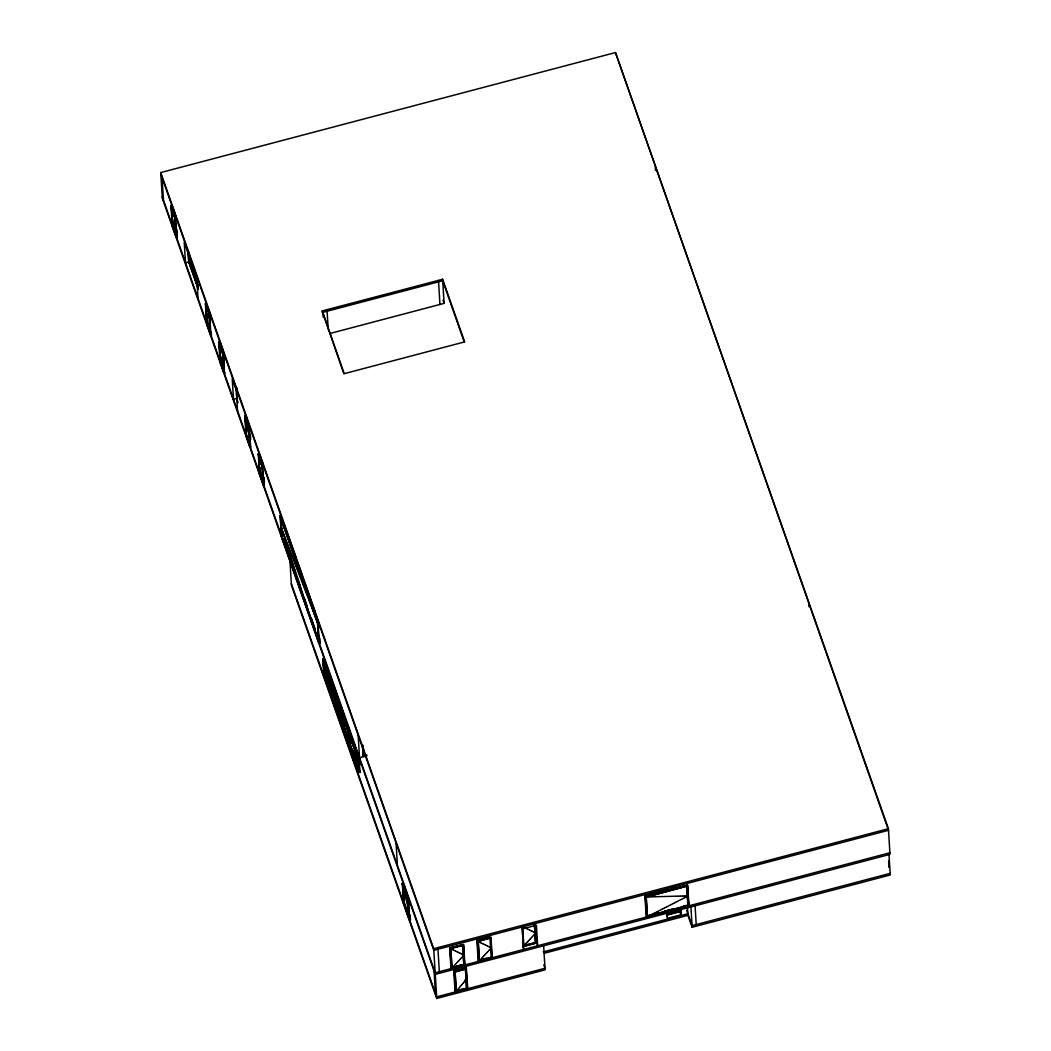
<?xml version="1.0" encoding="UTF-8"?>
<svg xmlns="http://www.w3.org/2000/svg" width="1051" height="1051" viewBox="0 0 1051 1051"><rect width="100%" height="100%" fill="white"/><g stroke="black" fill="none" stroke-linecap="round" stroke-linejoin="round"><path stroke-width="1.5" d="M464.621 980.609L466.657 978.205M466.697 988.465L455.674 991.96L455.451 991.185L466.605 988.229L465.422 968.904M456.62 990.843L457.198 990.16M457.566 989.727L458.157 989.044M458.512 988.61L459.103 987.927M459.471 987.493L460.049 986.81M460.417 986.377L460.995 985.693M461.363 985.26L461.954 984.577M462.309 984.143L462.9 983.447M463.268 983.027L463.846 982.33M464.214 981.91L464.792 981.214M465.159 980.78L465.751 980.097M466.105 979.663L466.854 978.783L466.027 978.323M452.455 967.524L453.086 966.841M453.48 966.408L454.111 965.738M454.505 965.304L455.136 964.621M455.53 964.201L456.173 963.517M456.568 963.097L457.198 962.414M457.592 961.98L458.223 961.297M458.617 960.877L459.248 960.194M459.642 959.773L460.285 959.09M460.68 958.657L461.31 957.973M461.704 957.553L462.335 956.87M462.729 956.449L464.003 955.083L462.611 954.426M491.198 957.54L478.783 961.402L478.56 960.627L491.106 957.303M479.808 960.299L480.438 959.616M480.832 959.195L481.476 958.512M481.87 958.078L482.501 957.408M482.895 956.975L483.526 956.292M483.92 955.871L484.55 955.188M484.945 954.768L485.588 954.085M485.982 953.651L486.613 952.968M487.007 952.548L487.638 951.864M488.032 951.444L488.662 950.761M489.07 950.327L489.7 949.657M490.094 949.224L491.356 947.857L489.963 947.201M522.636 927.81L523.871 945.939L523.201 946.517L522.978 945.742L536.444 942.274L537.665 945.742L536.404 925.235L522.518 928.9L523.779 949.408L522.964 947.096M524.226 945.414L524.856 944.731M525.25 944.31L525.881 943.627M526.288 943.194L526.919 942.511M527.313 942.09L527.944 941.407M528.338 940.987L528.968 940.303M529.362 939.87L530.006 939.2M530.4 938.766L531.031 938.083M531.425 937.663L532.056 936.98M532.45 936.559L533.08 935.876M533.474 935.443L534.118 934.759M534.512 934.339L535.774 932.973L534.381 932.316M647.758 916.551L646.746 917.076L646.536 916.288M648.388 916.236L649.4 915.71M650.03 915.395L651.029 914.882M651.659 914.554L652.671 914.042M653.302 913.713L654.313 913.201M654.944 912.885L655.955 912.36M656.586 912.045L657.598 911.532M658.215 911.204L659.227 910.692M659.857 910.363L660.869 909.851M661.499 909.535L662.511 909.01M663.142 908.695L664.153 908.182M664.771 907.854L665.782 907.341M666.413 907.013L667.424 906.501M668.055 906.185L669.067 905.66M669.697 905.345L670.709 904.819M671.339 904.504L672.338 903.991M672.968 903.663L673.98 903.151M674.611 902.822L675.622 902.31M676.253 901.994L677.264 901.469M677.895 901.154L678.893 900.641M679.524 900.313L680.536 899.801M681.166 899.472L682.178 898.96M682.808 898.644L683.82 898.119M684.451 897.804L685.449 897.291M686.08 896.963L688.103 895.925L686.027 895.977M160.75 172.574L615.479 52.55L888.423 828.7L889.987 854.358L435.272 974.382L162.327 198.232L160.75 172.574L433.695 948.725L436.743 998.45L545.101 969.85L543.63 945.782M176.844 236.961L176.148 237.132L172.285 226.149L171.05 206.022L171.747 205.838L175.622 217.031M171.97 206.811L171.274 206.994L174.742 216.834L176.148 237.132L174.939 216.769M174.742 216.834L175.425 216.651M172.114 218.201L171.668 216.086L175.872 216.651M175.281 217.123L176.042 216.834L172.482 206.705M172.535 225.965L173.231 225.781M172.285 226.149L172.968 225.965M175.924 236.16L176.607 235.976M177.304 237.355L176.607 237.539L175.346 217.018L171.287 205.444L172.456 226.333L173.152 226.149L176.2 234.977M189.035 261.752L192.07 269.792M189.653 261.673L185.475 262.763L184.227 242.256L196.747 277.845L197.995 298.366M189.824 261.857L188.878 262.224L188.182 250.939M207.507 323.839L206.811 324.023L205.405 303.713L206.101 303.529L209.635 314.814M206.324 304.501L205.628 304.685L209.096 314.525L210.502 334.835L211.172 334.257M209.096 314.525L210.226 314.341M206.469 315.891L206.022 313.776L210.397 314.525L210.699 319.478M206.889 323.655L207.586 323.472M207.336 323.655L206.64 323.839L210.502 334.835L209.294 314.472M210.279 333.863L210.975 333.679L209.977 330.868M343.795 373.722L322.184 310.925L442.642 279.29M322.276 312.502L442.694 280.722L464.214 341.93M224.73 373.131L224.034 373.315L220.171 362.332L218.936 342.206L219.633 342.022L223.495 353.018L219.554 352.269L220.001 354.384M221.038 362.332L220.355 362.516L219.173 343.178L219.856 342.994M222.838 352.952L224.034 373.315L222.628 353.005L223.324 352.834M223.508 353.215L219.173 341.628L220.552 362.45M220.171 362.332L221.301 362.148M330.053 333.469L444.113 303.358L442.589 279.146L464.66 341.89L344.242 373.67L322.184 310.925M223.81 372.343L224.507 372.159M237.657 398.184L233.493 399.288L232.232 378.767L236.304 390.341M249.126 427.126L245.592 415.854L244.896 416.038L246.131 436.152L249.993 447.148L250.69 446.964L248.272 440.093M245.829 416.827L245.133 417.011L248.588 426.837L249.77 446.176L250.466 445.992M248.588 426.837L249.718 426.653M249.902 426.837L248.772 427.021L244.896 416.038L245.133 417.089M247.261 435.968L246.131 436.152L249.389 437.085L248.929 434.969M247.011 436.152L246.315 436.336L245.133 415.46L249.205 427.021L250.466 447.542M250.335 446.859L250.466 443.351M260.372 474.159L259.676 474.343L258.27 454.032L258.953 453.848M259.19 454.82L258.493 455.004L261.949 464.844L263.131 484.169L263.367 485.142L264.037 484.761M261.949 464.844L262.645 464.66M259.334 466.21L258.874 464.095L263.078 464.66M262.487 465.133L263.262 464.844L259.702 454.715M260.451 473.791L259.492 474.159L263.367 485.142L262.159 464.778M263.131 484.169L263.827 483.985M264.51 485.365L263.827 485.536L262.435 464.713M281.996 535.8L281.484 536.365L280.078 516.054L280.775 515.883M280.998 516.856L280.302 517.039L317.494 622.783L318.913 643.094L319.596 642.91L319.281 637.681M281.563 535.997L282.259 535.813M282.01 535.997L281.313 536.181L318.913 643.094L318.584 642.095M317.494 622.783L318.19 622.599M317.363 622.139L317.678 622.967L318.624 622.599M318.676 642.122L319.373 641.938M320.056 643.304L319.373 643.488L317.98 622.665M360.046 771.96L359.363 772.143L323.59 670.446L322.893 659.003L323.59 658.819L359.363 760.714M323.813 659.792L323.117 659.975L358.483 760.517L359.127 771.171L359.823 770.987M323.59 670.446L324.286 670.262M359.127 771.171L323.774 670.63L324.47 670.446M363.383 748.299L363.909 755.997L363.212 756.181L366.825 754.999M366.865 755.787L359.534 757.718L358.168 735.227M358.483 760.517L359.166 760.333M358.338 759.834L358.654 760.701L359.613 760.333L345.595 720.5M359.022 760.806L359.784 760.517L360.007 764.064M402.993 883.326L402.31 883.51L403.755 903.899M409.732 918.784L409.049 918.968L403.715 903.821L402.533 884.482L403.229 884.298M409.049 918.968L407.867 899.63L408.55 899.446M408.997 899.459L408.038 899.814L402.31 883.51L402.572 884.614M408.405 899.919L409.167 899.643L409.378 903.072M403.873 903.348L409.443 918.272M403.531 903.637L404.661 903.453L407.184 910.6M403.715 903.821L404.412 903.637M433.695 948.725L888.423 828.7M484.603 938.267L489.227 937.045M648.02 895.137L652.75 893.889M655.916 893.048L660.659 891.8M663.812 890.972L668.554 889.711M671.72 888.883L676.463 887.635M450.091 948.212L463.281 944.731L464.516 964.857L451.326 968.339L449.986 947.923L463.386 945.02L464.608 965.146L451.418 968.628L451.457 967.472M477.351 940.698L490.738 937.794L477.351 940.698L478.783 961.402L491.973 957.921L490.646 937.505L477.443 940.987M645.314 896.372L687.288 885.284L688.72 905.988L646.746 917.076L645.314 896.372L646.562 896.923M450.761 967.656L450.984 968.628L449.736 948.107L463.622 944.442L464.87 964.963M645.419 896.661L687.393 885.573M463.386 945.02L450.196 948.501L451.418 968.628L463.833 964.765L462.571 945.191M645.524 896.95L687.499 885.862M462.65 945.427L450.853 948.541L451.891 967.472M478.205 941.315L490.016 938.201M646.181 896.989L686.763 886.269M462.506 945.02L450.708 948.133M479.243 960.246L478.271 941.499L489.871 937.794M658.136 913.03L647.416 916.498L646.234 897.16L686.618 885.862M523.805 945.769L535.616 942.655M523.096 946.228L536.286 942.747M522.767 946.517L536.654 942.852L535.603 925.76M535.287 924.919L536.391 943.036L523.201 946.517L522.872 941.289M456.134 966.237L462.387 964.582M480.373 959.839L486.626 958.184M648.362 915.5L657.887 912.977M664.245 911.309L673.77 908.787M683.295 906.277L688.063 905.016M456.318 966.303L463.898 964.936L462.716 945.598M664.39 911.375L673.757 908.905M683.124 906.435L688.011 905.778L686.828 886.44M463.754 964.529L451.943 967.643L450.761 948.304M647.271 916.091L687.866 905.371M478.678 961.113L491.251 957.711L489.924 937.978M646.641 916.774L688.628 905.699L687.288 885.284M889.895 852.768L435.18 972.806L162.235 196.642M461.586 968.812L466.473 968.142L453.769 970.874L455.03 991.382M667.674 914.475L678.473 911.624M454.229 971.269L466.237 968.72L454.229 971.269L455.674 991.96L467.472 988.846L466.145 968.431L454.334 971.558M666.676 915.25L679.787 911.782L676.765 910.744M455.096 971.873L465.514 969.127L466.552 988.058M456.134 990.804L455.162 972.057L465.37 968.72M666.597 916.209L666.846 915.198M666.978 912.334L667.346 918.351L681.232 914.685L679.629 911.322L680.483 912.544L680.286 909.299M543.275 951.904L687.866 913.739M544.418 953.204L687.958 915.316L687.472 907.315M890.144 873.368L692.057 925.655L686.631 910.232M687.958 915.316L692.149 927.245L890.25 874.957L888.962 854.095M463.636 988.715L455.806 991.093M455.569 991.671L467.367 988.557M544.996 968.273L436.651 996.873L291.35 583.699M647.206 896.91L648.244 896.884M648.887 896.871L649.938 896.845M650.582 896.818L651.62 896.805M652.264 896.779L653.302 896.766M653.958 896.739L654.996 896.713M655.64 896.7L656.678 896.674M657.335 896.661L658.373 896.634M659.016 896.621L660.054 896.595M660.711 896.582L661.749 896.556M662.393 896.542L663.431 896.516M664.087 896.503L665.125 896.477M665.769 896.464L666.807 896.437M667.464 896.424L668.502 896.398M669.145 896.385L670.183 896.358M670.84 896.345L671.878 896.319M672.522 896.306L673.56 896.28M674.203 896.267L675.241 896.24M675.898 896.214L676.936 896.201M677.58 896.175L678.618 896.148M679.274 896.135L680.312 896.109M680.956 896.096L681.994 896.069M682.651 896.056L683.689 896.03M684.332 896.017L685.37 895.991M237.552 410.862L236.094 388.489L236.948 388.739M524.226 927.468L524.922 927.81M525.355 928.007L526.052 928.335M526.485 928.545L527.182 928.874M527.615 929.084L528.311 929.412M528.745 929.623L529.441 929.951M529.875 930.161L530.558 930.49M531.005 930.7L531.688 931.028M532.121 931.239L532.818 931.567M533.251 931.777L533.947 932.106M477.548 941.276L478.244 941.617M478.678 941.814L479.374 942.156M479.808 942.353L480.504 942.694M480.938 942.892L481.634 943.233M482.067 943.43L482.764 943.759M483.197 943.969L483.894 944.297M484.327 944.507L485.023 944.836M485.457 945.046L486.153 945.375M486.587 945.585L487.27 945.913M487.717 946.123L488.4 946.452M488.833 946.662L489.53 946.99M450.892 948.83L449.986 947.923M451.326 949.04L452.009 949.368M452.442 949.578L453.139 949.907M453.572 950.117L454.268 950.446M454.702 950.656L455.398 950.984M455.832 951.194L456.528 951.523M456.962 951.733L457.658 952.061M458.091 952.272L458.788 952.6M459.221 952.81L459.918 953.139M460.351 953.349L461.047 953.677M461.481 953.888L462.177 954.216M408.445 909.614L408.392 908.773M198.337 289.445L188.694 262.041L188.076 251.977L188.668 253.212M317.218 619.762L318.689 628.012M281.077 527.129L280.696 526.117L281.09 527.339M281.274 527.641L281.589 528.469M281.786 528.995L282.102 529.822M282.312 530.348L282.627 531.175M282.824 531.701L283.139 532.529M283.336 533.041L283.652 533.882M283.849 534.394L284.164 535.222M284.374 535.747L284.69 536.575M284.887 537.1L285.202 537.928M285.399 538.44L285.714 539.281M285.911 539.794L286.227 540.621M286.424 541.147L286.752 541.974M286.949 542.5L287.265 543.328M287.462 543.84L287.777 544.681M287.974 545.193L288.289 546.021M288.486 546.546L288.815 547.374M289.012 547.899L289.327 548.727M289.524 549.239L289.84 550.08M290.037 550.593L290.352 551.42M290.549 551.946L290.877 552.773M291.074 553.299L291.39 554.127M291.587 554.639L291.902 555.48M292.099 555.992L292.414 556.82M292.612 557.345L292.927 558.173M293.137 558.698L293.452 559.526M293.649 560.038L293.965 560.879M294.162 561.392L294.477 562.219M294.674 562.745L294.989 563.572M295.186 564.098L295.515 564.926M295.712 565.438L296.027 566.279M296.224 566.791L296.54 567.619M296.737 568.144L297.052 568.972M297.249 569.497L297.578 570.325M297.775 570.838L298.09 571.678M298.287 572.191L298.602 573.018M298.799 573.544L299.115 574.371M299.312 574.897L299.64 575.725M299.837 576.237L300.152 577.078M300.35 577.59L300.665 578.418M300.862 578.943L301.177 579.771M301.374 580.297L301.69 581.124M301.9 581.65L302.215 582.477M302.412 582.99L302.727 583.817M302.924 584.343L303.24 585.171M303.437 585.696L303.752 586.524M303.962 587.049L304.278 587.877M304.475 588.389L304.79 589.23M304.987 589.742L305.302 590.57M305.499 591.096L305.815 591.923M306.012 592.449L306.34 593.276M306.537 593.789L306.853 594.63M307.05 595.142L307.365 595.97M307.562 596.495L307.877 597.323M308.074 597.848L308.403 598.676M308.6 599.188L308.915 600.029M309.112 600.541L309.428 601.369M309.625 601.895L309.94 602.722M310.137 603.248L310.465 604.075M310.662 604.588L310.978 605.429M311.175 605.941L311.49 606.769M311.687 607.294L312.002 608.122M312.2 608.647L312.515 609.475M312.725 609.987L313.04 610.828M313.237 611.34L313.553 612.168M313.75 612.694L314.065 613.521M314.262 614.047L314.577 614.874M314.774 615.387L315.103 616.228M315.3 616.74L315.615 617.568M315.812 618.093L316.128 618.921M316.325 619.446L316.64 620.274M316.837 620.786L317.166 621.627M358.233 757.469L359.652 765.47M323.682 665.9L323.248 664.731L323.682 666.045M323.879 666.439L324.207 667.319M324.404 667.858L324.72 668.725M324.93 669.277L325.245 670.144M325.442 670.696L325.771 671.563M325.968 672.101L326.283 672.982M326.493 673.52L326.808 674.387M327.019 674.939L327.334 675.806M327.531 676.345L327.859 677.225M328.057 677.764L328.372 678.631M328.582 679.182L328.897 680.05M329.094 680.588L329.423 681.468M329.62 682.007L329.948 682.874M330.145 683.426L330.461 684.293M330.671 684.845L330.986 685.712M331.183 686.25L331.512 687.118M331.709 687.669L332.037 688.536M332.234 689.088L332.55 689.955M332.76 690.494L333.075 691.374M333.272 691.913L333.601 692.78M333.798 693.332L334.126 694.199M334.323 694.737L334.638 695.617M334.849 696.156L335.164 697.023M335.361 697.575L335.689 698.442M335.886 698.994L336.215 699.861M336.412 700.4L336.727 701.267M336.937 701.818L337.253 702.685M337.45 703.237L337.778 704.104M337.975 704.643L338.291 705.523M338.501 706.062L338.816 706.929M339.026 707.481L339.342 708.348M339.539 708.886L339.867 709.767M340.064 710.305L340.379 711.172M340.59 711.724L340.905 712.591M341.102 713.13L341.43 714.01M341.628 714.549L341.956 715.416M342.153 715.967L342.468 716.835M342.679 717.386L342.994 718.253M343.191 718.792L343.519 719.672M343.716 720.211L344.045 721.078M344.242 721.63L344.557 722.497M344.767 723.035L345.083 723.916M345.28 724.454L345.608 725.321M345.805 725.873L346.134 726.74M346.331 727.279L346.646 728.159M346.856 728.698L347.172 729.565M347.369 730.117L347.697 730.984M347.894 731.535L348.223 732.402M348.42 732.941L348.735 733.821M348.945 734.36L349.26 735.227M349.457 735.779L349.786 736.646M349.983 737.185L350.298 738.065M350.509 738.603L350.824 739.47M351.034 740.022L351.349 740.889M351.546 741.428L351.875 742.308M352.072 742.847L352.387 743.714M352.597 744.266L352.913 745.133M353.11 745.685L353.438 746.552M353.635 747.09L353.964 747.97M354.161 748.509L354.476 749.376M354.686 749.928L355.002 750.795M355.199 751.334L355.527 752.214M355.724 752.752L356.053 753.62M356.25 754.171L356.565 755.038M356.775 755.577L357.09 756.457M357.287 756.996L357.616 757.863M357.813 758.415L358.141 759.282M688.51 905.213L688.72 905.988M443.036 300.271L444.113 303.358M327.006 309.809L328.188 329.068M322.841 310.912L323.235 317.336M536.181 942.261L536.391 943.036M543.774 964.805L544.589 967.117M535.471 942.248L534.525 924.933M491.763 957.146L491.973 957.921M478.139 960.824L476.891 940.303L490.975 937.216L492.236 957.737M467.261 988.071L467.472 988.846M208.374 308.744L210.397 314.525M219.869 341.444L223.429 351.56M245.829 415.276L247.353 419.612M284.782 526.052L296.132 558.291M298.287 564.44L302.071 575.186M304.764 582.858L315.024 612.037M160.856 174.151L433.8 950.314L888.515 830.277L615.479 52.55M259.071 454.334L262.842 465.041M281.313 517.407L318.387 622.98M209.714 314.709L205.641 303.135L207.021 323.971M262.566 465.028L258.493 453.454L259.886 474.277M175.267 216.926L171.392 205.93L172.666 226.28M205.746 303.621L209.622 314.617M219.291 342.114L223.154 353.11M249.113 426.929L245.251 415.946L246.525 436.283M258.612 453.94L262.474 464.936M280.42 515.975L318.019 622.875M171.05 206.022L174.913 217.018M205.405 303.713L209.267 314.709M218.936 342.206L222.799 353.189M258.27 454.032L262.133 465.028M280.078 516.054L317.678 622.967M362.976 751.899L363.436 753.225M219.173 343.178L222.628 353.005M363.252 753.593L364.001 755.735M190.349 263.354L191.939 267.847M194.566 275.323L198.35 286.424M190.113 263.578L191.729 268.189M194.435 275.887L198.232 286.66M194.212 275.415L198.022 286.713M198.14 287.829L189.049 261.949L198.284 288.329M236.698 398.552L238.157 402.678M283.52 539.084L286.24 546.796M291.114 560.656L294.911 571.442M297.617 579.154L300.323 586.852M304.659 599.188L307.365 606.887M311.162 617.673L314.958 628.472M317.126 634.633L318.755 639.258M286.043 546.573L288.736 554.245M207.323 323.458L209.74 330.526M220.855 361.951L224.612 372.645M260.28 474.067L263.42 482.987M283.179 539.176L294.556 571.534M297.275 579.101L301.059 590.031M304.278 599.031L307.562 608.529M310.754 617.423L314.604 628.564M316.771 634.725L318.939 640.887M172.942 226.201L176.41 236.041M210.765 333.732L207.297 323.892L206.705 314.223M220.841 362.385L224.297 372.212M248.286 440.435L250.256 446.044M263.617 484.051L260.162 474.211L259.768 467.761M283.047 539.308L301.374 591.411M303.529 597.546L319.162 641.99M403.768 884.285L406.474 891.957M323.826 658.241L330.802 678.092M332.944 684.188L335.637 691.821M339.394 702.515L356.026 749.836M403.111 883.812L408.208 898.158M325.665 663.812L342.902 712.841M402.651 883.418L408.392 899.722L402.533 882.932L403.926 903.768M359.008 760.609L323.248 658.911L323.984 670.577M402.533 884.482L407.867 899.63M322.893 659.003L358.654 760.701M326.887 676.397L330.658 687.118M333.351 694.777L336.044 702.436M340.353 714.693L343.046 722.352M346.817 733.072L350.587 743.806M353.281 751.465L357.051 762.185M326.533 676.489L330.448 687.459M332.628 693.647L336.977 706.022M339.999 714.785L344.308 727.042M346.226 732.311L350.574 744.686M352.755 750.874L356.709 762.277M324.798 672.049L330.789 689.062M332.418 693.699L359.613 771.04M323.853 670.262L359.823 772.538L359.1 760.701L323.13 658.425L323.774 670.63M409.851 919.27L409.273 919.94L408.064 899.577M404.201 903.689L409.535 918.837M436.743 998.45L291.442 585.276L289.971 561.208M352.834 750.48L356.959 762.75M323.892 666.649L324.22 667.621M324.431 668.239L324.746 669.211M324.956 669.815L325.284 670.788M325.495 671.405L325.823 672.377M326.02 672.982L326.349 673.954M326.559 674.571L326.887 675.543M327.084 676.148L327.413 677.12M327.623 677.737L327.951 678.71M328.148 679.314L328.477 680.299M328.687 680.903L329.016 681.876M329.213 682.48L329.541 683.465M329.751 684.07L330.08 685.042M330.277 685.659L330.605 686.631M330.815 687.236L331.144 688.208M331.341 688.825L331.669 689.798M331.88 690.402L332.208 691.374M332.405 691.992L332.733 692.964M332.944 693.568L333.272 694.54M333.469 695.158L333.798 696.13M334.008 696.734L334.336 697.706M334.546 698.324L334.862 699.296M335.072 699.9L335.4 700.886M335.611 701.49L335.939 702.462M336.136 703.066L336.465 704.052M336.675 704.656L337.003 705.628M337.2 706.246L337.529 707.218M337.739 707.822L338.067 708.794M338.264 709.412L338.593 710.384M338.803 710.988L339.131 711.961M339.328 712.578L339.657 713.55M339.867 714.154L340.196 715.127M340.393 715.744L340.721 716.716M340.931 717.321L341.26 718.306M341.457 718.91L341.785 719.882M341.995 720.487L342.324 721.472M342.521 722.076L342.849 723.049M343.06 723.653L343.388 724.638M343.585 725.243L343.913 726.215M344.124 726.832L344.452 727.804M344.649 728.409L344.978 729.381M345.188 729.998L345.516 730.97M345.726 731.575L346.042 732.547M346.252 733.164L346.58 734.137M346.791 734.741L347.119 735.713M347.316 736.331L347.645 737.303M347.855 737.907L348.183 738.892M348.38 739.497L348.709 740.469M348.919 741.073L349.247 742.059M349.444 742.663L349.773 743.635M349.983 744.253L350.311 745.225M350.509 745.829L350.837 746.801M351.047 747.419L351.376 748.391M351.573 748.995L351.901 749.967M352.111 750.585L352.44 751.557M352.637 752.161L352.965 753.133M353.175 753.751L353.504 754.723M353.701 755.327L354.029 756.3M354.24 756.917L354.568 757.889M354.765 758.494L355.093 759.479M355.304 760.083L355.632 761.055M355.829 761.66L356.158 762.645M356.368 763.249L356.696 764.222M356.906 764.839L357.222 765.811M357.432 766.415L357.76 767.388M357.971 768.005L358.299 768.977M358.496 769.582L358.825 770.554M359.035 771.171L359.363 772.143L358.693 760.464M317.047 635.119L319.097 641.36M281.3 527.957L281.629 528.968M281.826 529.586L282.154 530.597M282.364 531.228L282.693 532.226M282.89 532.857L283.218 533.855M283.428 534.486L283.757 535.485M283.954 536.115L284.282 537.114M284.493 537.744L284.821 538.743M285.018 539.373L285.346 540.372M285.557 541.002L285.885 542.014M286.082 542.631L286.411 543.643M286.621 544.26L286.949 545.272M287.159 545.903L287.475 546.901M287.685 547.532L288.013 548.53M288.224 549.161L288.552 550.159M288.749 550.79L289.078 551.788M289.288 552.419L289.616 553.417M289.813 554.048L290.142 555.046M290.352 555.677L290.68 556.688M290.877 557.306L291.206 558.317M291.416 558.935L291.744 559.947M291.942 560.564L292.27 561.576M292.48 562.206L292.809 563.205M293.019 563.835L293.334 564.834M293.544 565.464L293.873 566.463M294.083 567.093L294.411 568.092M294.608 568.722L294.937 569.721M295.147 570.351L295.476 571.363M295.673 571.98L296.001 572.992M296.211 573.61L296.54 574.621M296.737 575.239L297.065 576.25M297.275 576.881L297.604 577.879M297.801 578.51L298.129 579.508M298.339 580.139L298.668 581.137M298.865 581.768L299.193 582.766M299.404 583.397L299.732 584.395M299.942 585.026L300.271 586.024M300.468 586.655L300.796 587.667M301.006 588.284L301.335 589.296M301.532 589.913L301.86 590.925M302.071 591.555L302.399 592.554M302.596 593.184L302.924 594.183M303.135 594.813L303.463 595.812M303.66 596.442L303.989 597.441M304.199 598.072L304.527 599.07M304.724 599.701L305.053 600.699M305.263 601.33L305.591 602.341M305.802 602.959L306.117 603.97M306.327 604.588L306.656 605.599M306.866 606.23L307.194 607.228M307.391 607.859L307.72 608.857M307.93 609.488L308.258 610.486M308.455 611.117L308.784 612.116M308.994 612.746L309.322 613.745M309.519 614.375L309.848 615.374M310.058 616.004L310.387 617.016M310.584 617.633L310.912 618.645M311.122 619.262L311.451 620.274M311.661 620.891L311.976 621.903M312.186 622.534L312.515 623.532M312.725 624.163L313.053 625.161M313.251 625.792L313.579 626.79M313.789 627.421L314.118 628.419M314.315 629.05L314.643 630.048M314.853 630.679L315.182 631.677M315.379 632.308L315.707 633.319M315.917 633.937L316.246 634.949M316.443 635.566L316.771 636.578M316.982 637.208L317.31 638.207M317.507 638.837L317.836 639.836M318.046 640.466L318.374 641.465M188.076 251.977L188.72 254.224M188.917 254.907L189.233 255.997M189.43 256.694L189.745 257.784M189.942 258.48L190.257 259.571M190.454 260.254L190.77 261.357M190.967 262.041L191.282 263.144M191.479 263.827L191.794 264.931M191.991 265.614L192.307 266.718M192.504 267.401L192.819 268.491M193.016 269.187L193.331 270.278M193.529 270.974L193.844 272.064M194.041 272.748L194.356 273.851M194.553 274.534L194.869 275.638M195.066 276.321L195.381 277.425M195.578 278.108L195.893 279.198M196.09 279.894L196.406 280.985M196.603 281.681L196.918 282.772M197.115 283.455L197.43 284.558M197.627 285.241L197.943 286.345M402.743 885.31L403.006 886.427M403.177 887.123L403.439 888.226M403.61 888.923L403.873 890.026M404.044 890.722L404.307 891.839M404.477 892.522L404.74 893.639M404.911 894.335L405.174 895.439M405.344 896.135L405.607 897.252M405.778 897.935L406.041 899.052M406.212 899.748L406.487 900.852M406.645 901.548L406.921 902.664M407.079 903.348L407.354 904.464M407.512 905.161L407.788 906.264M407.946 906.96L408.222 908.064M259.466 466.867L259.702 467.931M259.833 468.588L260.07 469.652M260.201 470.309L260.425 471.373M260.569 472.03L260.793 473.095M260.937 473.765L261.16 474.816M261.305 475.486L261.528 476.537M261.673 477.207L261.896 478.258M262.041 478.928L262.264 479.979M262.408 480.649L262.632 481.7M262.763 482.37L263 483.421M245.921 417.352L246.551 420.361M245.264 417.759L245.5 418.81M245.632 419.48L245.855 420.531M246 421.201L246.223 422.252M246.368 422.922L246.591 423.973M246.735 424.643L246.959 425.694M247.103 426.364L247.327 427.415M247.471 428.085L247.694 429.136M247.839 429.806L248.062 430.857M248.194 431.527L248.43 432.592M248.561 433.248L248.798 434.313M236.094 388.489L236.541 390.604M236.685 391.274L236.909 392.325M220.145 355.041L220.368 356.105M220.513 356.762L220.736 357.826M220.881 358.483L221.104 359.547M221.249 360.204L221.472 361.268M221.616 361.925L221.84 362.989M221.984 363.646L222.208 364.71M222.339 365.38L222.576 366.431M222.707 367.101L222.93 368.152M223.075 368.822L223.298 369.873M223.443 370.543L223.666 371.594M207.034 315.103L207.678 318.111M210.239 330.145L211.198 334.652M206.613 316.561L206.837 317.625M206.981 318.282L207.205 319.346M207.349 320.003L207.572 321.067M207.717 321.724L207.94 322.788M208.072 323.445L208.308 324.509M208.44 325.166L208.676 326.23M208.807 326.887L209.031 327.951M209.175 328.608L209.399 329.672M209.543 330.329L209.766 331.393M209.911 332.05L210.134 333.114M172.259 218.858L172.482 219.922M172.627 220.592L172.85 221.643M172.995 222.313L173.218 223.364M173.349 224.034L173.586 225.085M173.717 225.755L173.954 226.806M174.085 227.476L174.308 228.527M174.453 229.197L174.676 230.248M174.821 230.918L175.044 231.969M175.189 232.639L175.412 233.69M175.556 234.36L175.78 235.411M888.647 860.874L889.041 867.311M888.634 863.515L888.831 866.733M808.745 603.445L808.942 606.65M655.312 167.109L655.509 170.328M695.039 905.279L696.222 924.565M690.875 906.382L692.149 927.245M688.983 905.804L687.722 885.284L644.854 895.977L646.312 917.063M686.684 886.032L687.945 905.607L647.363 916.314L646.089 896.753M680.864 908.668L681.232 914.685M679.734 909.443L679.931 912.702M535.471 930.792L536.076 940.75M535.458 936.283L535.734 940.842M534.447 924.696L535.524 942.419M521.966 927.823L522.478 934.851M439.949 304.462L438.477 280.394L438.53 281.826M478.126 941.092L479.387 960.653M466.276 967.564L467.734 988.663M455.017 971.649L456.279 991.211M437.965 949.211L439.344 971.702M434.05 970.914L435.429 993.405M410.126 915.211L410.429 920.15L409.732 920.334L408.353 899.511M408.734 899.63L409.049 904.858M409.64 914.528L409.969 919.756M403.518 889.133L403.82 893.967M403.019 884.351L404.096 902.073M396.043 842.941L397.409 865.433M363.015 745.29L363.699 756.615M362.556 745.448L363.212 756.181M362.49 745.238L363.147 755.971M358.969 760.385L359.705 772.051M323.603 659.844L324.26 670.499M319.018 626.225L318.808 622.783L318.033 623.072L280.315 515.476L281.694 536.312M319.754 638.364L320.043 642.91M317.704 622.731L318.887 642.069M281.589 526.512L281.891 531.346M280.788 516.908L281.182 523.345M281.379 526.577L281.97 536.246M264.024 477.377L264.3 481.923M263.578 477.18L264.037 484.564M259.584 461.258L259.781 464.489M258.98 454.873L259.177 458.091M259.374 461.323L259.571 464.542M250.388 434.825L250.663 439.384M249.941 434.628L250.309 440.697M249.074 426.719L250.348 447.056M248.798 426.785L249.993 447.148M245.921 418.429L246.118 421.661M245.619 416.879L246.499 431.383M236.843 387.832L236.974 392.168M236.383 387.635L236.882 398.736M224.152 356.447L224.428 360.992M223.627 355.015L224.073 362.319M223.114 352.886L224.494 373.709M219.659 343.046L220.145 351.1M220.644 355.882L220.736 360.769M211.632 334.652L210.962 335.23L209.583 314.394M209.964 314.525L210.436 322.315M206.916 314.17L207.31 320.621M206.114 304.567L206.508 311.004M189.18 255.59L189.574 262.041M188.97 255.643L189.364 262.093M188.379 251.123L189.088 262.159M176.818 229.368L177.094 233.926M176.358 229.171L176.818 236.567M175.228 216.703L176.489 237.053M172.272 211.645L172.561 216.48M171.76 206.863L172.85 224.586M162.077 177.632L163.444 200.124"/></g></svg>
